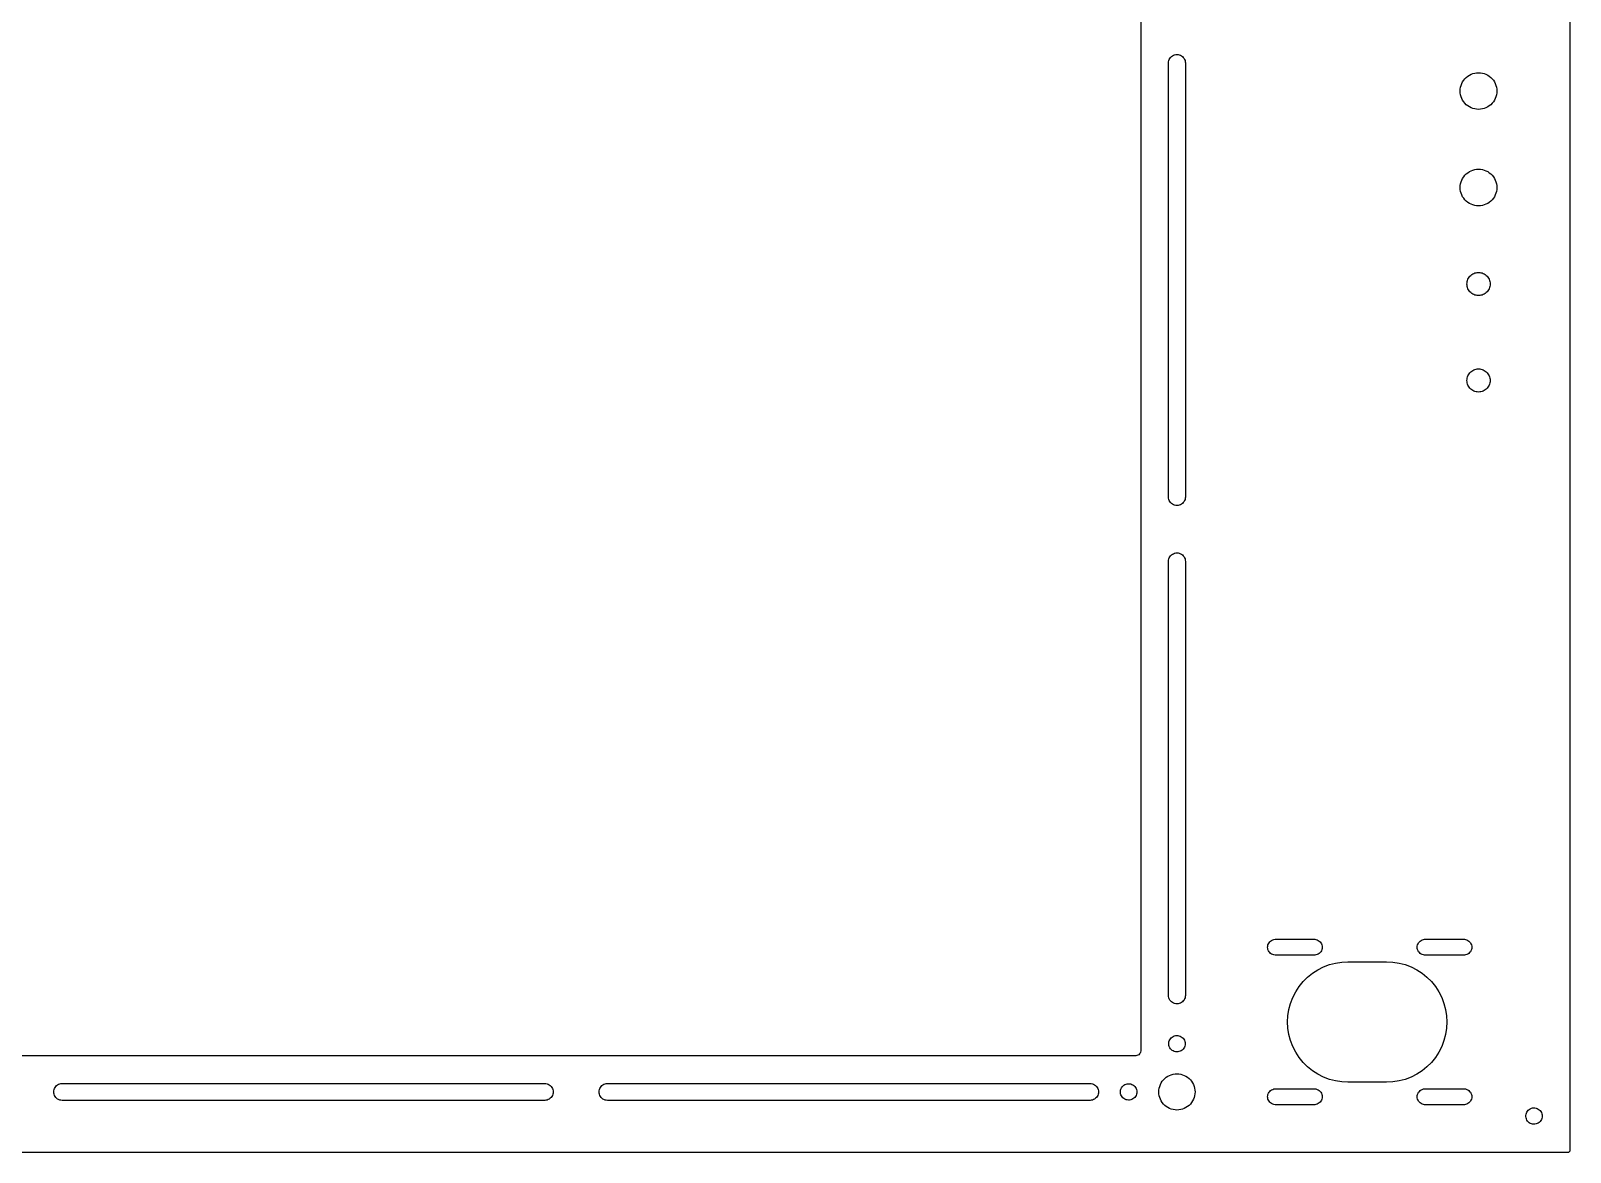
# Model space of a CAD drawing. Header units: metres. Extents: x -319 to 319, y -232 to 232.
# Drawn here: x 0 to 319, y -232.5 to 0 of the extents above; entities that cross this region are included whole.
import ezdxf

# ---------------------------------------------------------------- set-up
doc = ezdxf.new("R2010")
doc.units = ezdxf.units.M

msp = doc.modelspace()

# ---------------------------------------------------------------- linework, layer by layer
for p, q in [((319, -232), (319, 232)), ((230, 211.5), (230, -211.5)), ((235.768, -6.4176), (235.821, -6.17363)), ((235.821, -6.17363), (235.908, -5.93968)), ((235.908, -5.93968), (236.028, -5.72054)), ((236.028, -5.72054), (236.177, -5.52065)), ((236.177, -5.52065), (236.354, -5.3441)), ((236.354, -5.3441), (236.554, -5.19446)), ((236.554, -5.19446), (236.773, -5.0748)), ((236.773, -5.0748), (237.007, -4.98755)), ((237.007, -4.98755), (237.251, -4.93448)), ((237.251, -4.93448), (237.5, -4.91666)), ((237.5, -4.91666), (237.749, -4.93448)), ((237.749, -4.93448), (237.993, -4.98755)), ((237.993, -4.98755), (238.227, -5.0748)), ((238.227, -5.0748), (238.446, -5.19446)), ((238.446, -5.19446), (238.646, -5.3441)), ((238.646, -5.3441), (238.823, -5.52065)), ((238.823, -5.52065), (238.972, -5.72054)), ((238.972, -5.72054), (239.092, -5.93968)), ((239.092, -5.93968), (239.179, -6.17363)), ((239.179, -6.17363), (239.232, -6.4176)), ((235.75, -6.66666), (235.768, -6.4176)), ((235.75, -96.6667), (235.75, -6.66666)), ((239.232, -6.4176), (239.25, -6.66666)), ((239.25, -6.66666), (239.25, -96.6667)), ((297.457, -9.67604), (297.766, -9.42572)), ((297.766, -9.42572), (298.1, -9.20909)), ((298.1, -9.20909), (298.454, -9.02852)), ((298.454, -9.02852), (298.826, -8.88597)), ((298.826, -8.88597), (299.21, -8.78304)), ((299.21, -8.78304), (299.603, -8.72081)), ((299.603, -8.72081), (300, -8.7)), ((300, -8.7), (300.397, -8.72081)), ((300.397, -8.72081), (300.79, -8.78304)), ((300.79, -8.78304), (301.174, -8.88597)), ((301.174, -8.88597), (301.546, -9.02852)), ((301.546, -9.02852), (301.9, -9.20909)), ((301.9, -9.20909), (302.234, -9.42572)), ((302.234, -9.42572), (302.543, -9.67604)), ((296.2, -12.5), (296.221, -12.1028)), ((296.221, -12.8972), (296.2, -12.5)), ((296.221, -12.1028), (296.283, -11.7099)), ((296.283, -11.7099), (296.386, -11.3257)), ((296.386, -11.3257), (296.529, -10.9544)), ((296.529, -10.9544), (296.709, -10.6)), ((296.709, -10.6), (296.926, -10.2664)), ((296.926, -10.2664), (297.176, -9.95729)), ((297.176, -9.95729), (297.457, -9.67604)), ((302.543, -9.67604), (302.824, -9.95729)), ((302.824, -9.95729), (303.074, -10.2664)), ((303.074, -10.2664), (303.291, -10.6)), ((303.291, -10.6), (303.471, -10.9544)), ((303.471, -10.9544), (303.614, -11.3257)), ((303.614, -11.3257), (303.717, -11.7099)), ((303.717, -11.7099), (303.779, -12.1028)), ((303.779, -12.1028), (303.8, -12.5)), ((303.8, -12.5), (303.779, -12.8972)), ((296.283, -13.2901), (296.221, -12.8972)), ((296.386, -13.6743), (296.283, -13.2901)), ((296.529, -14.0456), (296.386, -13.6743)), ((296.709, -14.4), (296.529, -14.0456)), ((296.926, -14.7336), (296.709, -14.4)), ((297.176, -15.0427), (296.926, -14.7336)), ((297.457, -15.3239), (297.176, -15.0427)), ((297.766, -15.5743), (297.457, -15.3239)), ((298.1, -15.7909), (297.766, -15.5743)), ((298.454, -15.9715), (298.1, -15.7909)), ((301.9, -15.7909), (301.546, -15.9715)), ((302.234, -15.5743), (301.9, -15.7909)), ((302.543, -15.3239), (302.234, -15.5743)), ((302.824, -15.0427), (302.543, -15.3239)), ((303.074, -14.7336), (302.824, -15.0427)), ((303.291, -14.4), (303.074, -14.7336)), ((303.471, -14.0456), (303.291, -14.4)), ((303.614, -13.6743), (303.471, -14.0456)), ((303.717, -13.2901), (303.614, -13.6743)), ((303.779, -12.8972), (303.717, -13.2901)), ((298.826, -16.114), (298.454, -15.9715)), ((299.21, -16.2169), (298.826, -16.114)), ((299.603, -16.2792), (299.21, -16.2169)), ((300, -16.3), (299.603, -16.2792)), ((300.397, -16.2792), (300, -16.3)), ((300.79, -16.2169), (300.397, -16.2792)), ((301.174, -16.114), (300.79, -16.2169)), ((301.546, -15.9715), (301.174, -16.114)), ((299.603, -28.7208), (300, -28.7)), ((300, -28.7), (300.397, -28.7208)), ((296.221, -32.1028), (296.283, -31.7099)), ((296.283, -31.7099), (296.386, -31.3257)), ((296.386, -31.3257), (296.529, -30.9544)), ((296.529, -30.9544), (296.709, -30.6)), ((296.709, -30.6), (296.926, -30.2664)), ((296.926, -30.2664), (297.176, -29.9573)), ((297.176, -29.9573), (297.457, -29.676)), ((297.457, -29.676), (297.766, -29.4257)), ((297.766, -29.4257), (298.1, -29.2091)), ((298.1, -29.2091), (298.454, -29.0285)), ((298.454, -29.0285), (298.826, -28.886)), ((298.826, -28.886), (299.21, -28.783)), ((299.21, -28.783), (299.603, -28.7208)), ((300.397, -28.7208), (300.79, -28.783)), ((300.79, -28.783), (301.174, -28.886)), ((301.174, -28.886), (301.546, -29.0285)), ((301.546, -29.0285), (301.9, -29.2091)), ((301.9, -29.2091), (302.234, -29.4257)), ((302.234, -29.4257), (302.543, -29.676)), ((302.543, -29.676), (302.824, -29.9573)), ((302.824, -29.9573), (303.074, -30.2664)), ((303.074, -30.2664), (303.291, -30.6)), ((303.291, -30.6), (303.471, -30.9544)), ((303.471, -30.9544), (303.614, -31.3257)), ((303.614, -31.3257), (303.717, -31.7099)), ((303.717, -31.7099), (303.779, -32.1028)), ((296.2, -32.5), (296.221, -32.1028)), ((296.221, -32.8972), (296.2, -32.5)), ((296.283, -33.2901), (296.221, -32.8972)), ((296.386, -33.6743), (296.283, -33.2901)), ((296.529, -34.0456), (296.386, -33.6743)), ((296.709, -34.4), (296.529, -34.0456)), ((296.926, -34.7336), (296.709, -34.4)), ((297.176, -35.0427), (296.926, -34.7336)), ((297.457, -35.3239), (297.176, -35.0427)), ((302.824, -35.0427), (302.543, -35.3239)), ((303.074, -34.7336), (302.824, -35.0427)), ((303.291, -34.4), (303.074, -34.7336)), ((303.471, -34.0456), (303.291, -34.4)), ((303.614, -33.6743), (303.471, -34.0456)), ((303.717, -33.2901), (303.614, -33.6743)), ((303.779, -32.8972), (303.717, -33.2901)), ((303.779, -32.1028), (303.8, -32.5)), ((303.8, -32.5), (303.779, -32.8972)), ((297.766, -35.5743), (297.457, -35.3239)), ((298.1, -35.7909), (297.766, -35.5743)), ((298.454, -35.9715), (298.1, -35.7909)), ((298.826, -36.114), (298.454, -35.9715)), ((299.21, -36.2169), (298.826, -36.114)), ((299.603, -36.2792), (299.21, -36.2169)), ((300, -36.3), (299.603, -36.2792)), ((300.397, -36.2792), (300, -36.3)), ((300.79, -36.2169), (300.397, -36.2792)), ((301.174, -36.114), (300.79, -36.2169)), ((301.546, -35.9715), (301.174, -36.114)), ((301.9, -35.7909), (301.546, -35.9715)), ((302.234, -35.5743), (301.9, -35.7909)), ((302.543, -35.3239), (302.234, -35.5743)), ((298.058, -51.0893), (298.216, -50.8941)), ((298.216, -50.8941), (298.394, -50.7164)), ((298.394, -50.7164), (298.589, -50.5583)), ((298.589, -50.5583), (298.8, -50.4215)), ((298.8, -50.4215), (299.024, -50.3075)), ((299.024, -50.3075), (299.258, -50.2175)), ((299.258, -50.2175), (299.501, -50.1524)), ((299.501, -50.1524), (299.749, -50.1131)), ((299.749, -50.1131), (300, -50.1)), ((300, -50.1), (300.251, -50.1131)), ((300.251, -50.1131), (300.499, -50.1524)), ((300.499, -50.1524), (300.742, -50.2175)), ((300.742, -50.2175), (300.976, -50.3075)), ((300.976, -50.3075), (301.2, -50.4215)), ((301.2, -50.4215), (301.411, -50.5583)), ((301.411, -50.5583), (301.606, -50.7164)), ((301.606, -50.7164), (301.784, -50.8941)), ((301.784, -50.8941), (301.942, -51.0893)), ((297.6, -52.5), (297.613, -52.2491)), ((297.613, -52.7509), (297.6, -52.5)), ((297.613, -52.2491), (297.652, -52.001)), ((297.652, -52.999), (297.613, -52.7509)), ((297.652, -52.001), (297.717, -51.7583)), ((297.717, -53.2416), (297.652, -52.999)), ((297.717, -51.7583), (297.807, -51.5238)), ((297.807, -53.4762), (297.717, -53.2416)), ((297.807, -51.5238), (297.922, -51.3)), ((297.922, -53.7), (297.807, -53.4762)), ((297.922, -51.3), (298.058, -51.0893)), ((298.058, -53.9107), (297.922, -53.7)), ((298.216, -54.1059), (298.058, -53.9107)), ((298.394, -54.2835), (298.216, -54.1059)), ((301.784, -54.1059), (301.606, -54.2835)), ((301.942, -53.9107), (301.784, -54.1059)), ((301.942, -51.0893), (302.078, -51.3)), ((302.078, -53.7), (301.942, -53.9107)), ((302.078, -51.3), (302.193, -51.5238)), ((302.193, -53.4762), (302.078, -53.7)), ((302.193, -51.5238), (302.283, -51.7583)), ((302.283, -53.2416), (302.193, -53.4762)), ((302.283, -51.7583), (302.348, -52.001)), ((302.348, -52.999), (302.283, -53.2416)), ((302.348, -52.001), (302.387, -52.2491)), ((302.387, -52.7509), (302.348, -52.999)), ((302.387, -52.2491), (302.4, -52.5)), ((302.4, -52.5), (302.387, -52.7509)), ((298.589, -54.4416), (298.394, -54.2835)), ((298.8, -54.5785), (298.589, -54.4416)), ((299.024, -54.6925), (298.8, -54.5785)), ((299.258, -54.7825), (299.024, -54.6925)), ((299.501, -54.8475), (299.258, -54.7825)), ((299.749, -54.8868), (299.501, -54.8475)), ((300, -54.9), (299.749, -54.8868)), ((300.251, -54.8868), (300, -54.9)), ((300.499, -54.8475), (300.251, -54.8868)), ((300.742, -54.7825), (300.499, -54.8475)), ((300.976, -54.6925), (300.742, -54.7825)), ((301.2, -54.5785), (300.976, -54.6925)), ((301.411, -54.4416), (301.2, -54.5785)), ((301.606, -54.2835), (301.411, -54.4416)), ((299.258, -70.2175), (299.501, -70.1524)), ((299.501, -70.1524), (299.749, -70.1131)), ((299.749, -70.1131), (300, -70.1)), ((300, -70.1), (300.251, -70.1131)), ((300.251, -70.1131), (300.499, -70.1524)), ((300.499, -70.1524), (300.742, -70.2175)), ((297.6, -72.5), (297.613, -72.2491)), ((297.613, -72.7509), (297.6, -72.5)), ((297.613, -72.2491), (297.652, -72.001)), ((297.652, -72.999), (297.613, -72.7509)), ((297.652, -72.001), (297.717, -71.7584)), ((297.717, -73.2416), (297.652, -72.999)), ((297.717, -71.7584), (297.807, -71.5238)), ((297.807, -73.4762), (297.717, -73.2416)), ((297.807, -71.5238), (297.922, -71.3)), ((297.922, -71.3), (298.058, -71.0893)), ((298.058, -71.0893), (298.216, -70.8941)), ((298.216, -70.8941), (298.394, -70.7164)), ((298.394, -70.7164), (298.589, -70.5583)), ((298.589, -70.5583), (298.8, -70.4215)), ((298.8, -70.4215), (299.024, -70.3075)), ((299.024, -70.3075), (299.258, -70.2175)), ((300.742, -70.2175), (300.976, -70.3075)), ((300.976, -70.3075), (301.2, -70.4215)), ((301.2, -70.4215), (301.411, -70.5583)), ((301.411, -70.5583), (301.606, -70.7164)), ((301.606, -70.7164), (301.784, -70.8941)), ((301.784, -70.8941), (301.942, -71.0893)), ((301.942, -71.0893), (302.078, -71.3)), ((302.078, -71.3), (302.193, -71.5238)), ((302.193, -71.5238), (302.283, -71.7584)), ((302.283, -73.2416), (302.193, -73.4762)), ((302.283, -71.7584), (302.348, -72.001)), ((302.348, -72.999), (302.283, -73.2416)), ((302.348, -72.001), (302.387, -72.2491)), ((302.387, -72.7509), (302.348, -72.999)), ((302.387, -72.2491), (302.4, -72.5)), ((302.4, -72.5), (302.387, -72.7509)), ((297.922, -73.7), (297.807, -73.4762)), ((298.058, -73.9107), (297.922, -73.7)), ((298.216, -74.1059), (298.058, -73.9107)), ((298.394, -74.2835), (298.216, -74.1059)), ((298.589, -74.4416), (298.394, -74.2835)), ((298.8, -74.5785), (298.589, -74.4416)), ((299.024, -74.6925), (298.8, -74.5785)), ((299.258, -74.7825), (299.024, -74.6925)), ((299.501, -74.8475), (299.258, -74.7825)), ((299.749, -74.8869), (299.501, -74.8475)), ((300, -74.9), (299.749, -74.8869)), ((300.251, -74.8869), (300, -74.9)), ((300.499, -74.8475), (300.251, -74.8869)), ((300.742, -74.7825), (300.499, -74.8475)), ((300.976, -74.6925), (300.742, -74.7825)), ((301.2, -74.5785), (300.976, -74.6925)), ((301.411, -74.4416), (301.2, -74.5785)), ((301.606, -74.2835), (301.411, -74.4416)), ((301.784, -74.1059), (301.606, -74.2835)), ((301.942, -73.9107), (301.784, -74.1059)), ((302.078, -73.7), (301.942, -73.9107)), ((302.193, -73.4762), (302.078, -73.7)), ((235.768, -96.9157), (235.75, -96.6667)), ((235.821, -97.1597), (235.768, -96.9157)), ((235.908, -97.3936), (235.821, -97.1597)), ((236.028, -97.6128), (235.908, -97.3936)), ((236.177, -97.8127), (236.028, -97.6128)), ((236.354, -97.9892), (236.177, -97.8127)), ((236.554, -98.1389), (236.354, -97.9892)), ((236.773, -98.2585), (236.554, -98.1389)), ((237.007, -98.3458), (236.773, -98.2585)), ((237.251, -98.3988), (237.007, -98.3458)), ((237.5, -98.4167), (237.251, -98.3988)), ((237.749, -98.3988), (237.5, -98.4167)), ((237.993, -98.3458), (237.749, -98.3988)), ((238.227, -98.2585), (237.993, -98.3458)), ((238.446, -98.1389), (238.227, -98.2585)), ((238.646, -97.9892), (238.446, -98.1389)), ((238.823, -97.8127), (238.646, -97.9892)), ((238.972, -97.6128), (238.823, -97.8127)), ((239.092, -97.3936), (238.972, -97.6128)), ((239.179, -97.1597), (239.092, -97.3936)), ((239.232, -96.9157), (239.179, -97.1597)), ((239.25, -96.6667), (239.232, -96.9157)), ((236.554, -108.528), (236.773, -108.408)), ((236.773, -108.408), (237.007, -108.321)), ((237.007, -108.321), (237.251, -108.268)), ((237.251, -108.268), (237.5, -108.25)), ((237.5, -108.25), (237.749, -108.268)), ((237.749, -108.268), (237.993, -108.321)), ((237.993, -108.321), (238.227, -108.408)), ((238.227, -108.408), (238.446, -108.528)), ((235.75, -110), (235.768, -109.751)), ((235.75, -200), (235.75, -110)), ((235.768, -109.751), (235.821, -109.507)), ((235.821, -109.507), (235.908, -109.273)), ((235.908, -109.273), (236.028, -109.054)), ((236.028, -109.054), (236.177, -108.854)), ((236.177, -108.854), (236.354, -108.677)), ((236.354, -108.677), (236.554, -108.528)), ((238.446, -108.528), (238.646, -108.677)), ((238.646, -108.677), (238.823, -108.854)), ((238.823, -108.854), (238.972, -109.054)), ((238.972, -109.054), (239.092, -109.273)), ((239.092, -109.273), (239.179, -109.507)), ((239.179, -109.507), (239.232, -109.751)), ((239.232, -109.751), (239.25, -110)), ((239.25, -110), (239.25, -200)), ((256.3, -190), (256.318, -189.754)), ((256.318, -190.246), (256.3, -190)), ((256.318, -189.754), (256.373, -189.514)), ((256.373, -190.486), (256.318, -190.246)), ((256.373, -189.514), (256.463, -189.284)), ((256.463, -190.716), (256.373, -190.486)), ((256.463, -189.284), (256.587, -189.071)), ((256.587, -190.929), (256.463, -190.716)), ((256.587, -189.071), (256.74, -188.878)), ((256.74, -191.122), (256.587, -190.929)), ((256.74, -188.878), (256.921, -188.71)), ((256.921, -191.29), (256.74, -191.122)), ((256.921, -188.71), (257.125, -188.571)), ((257.125, -191.429), (256.921, -191.29)), ((257.125, -188.571), (257.347, -188.464)), ((257.347, -188.464), (257.583, -188.391)), ((257.583, -188.391), (257.827, -188.355)), ((257.827, -188.355), (266.073, -188.355)), ((266.073, -188.355), (266.317, -188.391)), ((266.317, -188.391), (266.553, -188.464)), ((266.553, -188.464), (266.775, -188.571)), ((266.775, -188.571), (266.979, -188.71)), ((266.979, -191.29), (266.775, -191.429)), ((266.979, -188.71), (267.16, -188.878)), ((267.16, -191.122), (266.979, -191.29)), ((267.16, -188.878), (267.313, -189.071)), ((267.313, -190.929), (267.16, -191.122)), ((267.313, -189.071), (267.437, -189.284)), ((267.437, -190.716), (267.313, -190.929)), ((267.437, -189.284), (267.527, -189.514)), ((267.527, -190.486), (267.437, -190.716)), ((267.527, -189.514), (267.582, -189.754)), ((267.582, -190.246), (267.527, -190.486)), ((267.582, -189.754), (267.6, -190)), ((267.6, -190), (267.582, -190.246)), ((287.3, -190), (287.318, -189.754)), ((287.318, -190.246), (287.3, -190)), ((287.318, -189.754), (287.373, -189.514)), ((287.373, -190.486), (287.318, -190.246)), ((287.373, -189.514), (287.463, -189.284)), ((287.463, -190.716), (287.373, -190.486)), ((287.463, -189.284), (287.587, -189.071)), ((287.587, -190.929), (287.463, -190.716)), ((287.587, -189.071), (287.74, -188.878)), ((287.74, -191.122), (287.587, -190.929)), ((287.74, -188.878), (287.921, -188.71)), ((287.921, -191.29), (287.74, -191.122)), ((287.921, -188.71), (288.125, -188.571)), ((288.125, -191.429), (287.921, -191.29)), ((288.125, -188.571), (288.347, -188.464)), ((288.347, -188.464), (288.583, -188.391)), ((288.583, -188.391), (288.827, -188.355)), ((288.827, -188.355), (297.073, -188.355)), ((297.073, -188.355), (297.317, -188.391)), ((297.317, -188.391), (297.553, -188.464)), ((297.553, -188.464), (297.775, -188.571)), ((297.775, -188.571), (297.979, -188.71)), ((297.979, -191.29), (297.775, -191.429)), ((297.979, -188.71), (298.16, -188.878)), ((298.16, -191.122), (297.979, -191.29)), ((298.16, -188.878), (298.313, -189.071)), ((298.313, -190.929), (298.16, -191.122)), ((298.313, -189.071), (298.437, -189.284)), ((298.437, -190.716), (298.313, -190.929)), ((298.437, -189.284), (298.527, -189.514)), ((298.527, -190.486), (298.437, -190.716)), ((298.527, -189.514), (298.582, -189.754)), ((298.582, -190.246), (298.527, -190.486)), ((298.582, -189.754), (298.6, -190)), ((298.6, -190), (298.582, -190.246)), ((257.347, -191.536), (257.125, -191.429)), ((257.583, -191.609), (257.347, -191.536)), ((257.827, -191.645), (257.583, -191.609)), ((266.073, -191.645), (257.827, -191.645)), ((266.317, -191.609), (266.073, -191.645)), ((266.553, -191.536), (266.317, -191.609)), ((266.775, -191.429), (266.553, -191.536)), ((266.7, -194.675), (267.866, -194.081)), ((267.866, -194.081), (269.087, -193.612)), ((269.087, -193.612), (270.351, -193.273)), ((270.351, -193.273), (271.643, -193.068)), ((271.643, -193.068), (272.95, -193)), ((272.95, -193), (280.95, -193)), ((280.95, -193), (282.257, -193.068)), ((282.257, -193.068), (283.549, -193.273)), ((283.549, -193.273), (284.813, -193.612)), ((284.813, -193.612), (286.034, -194.081)), ((286.034, -194.081), (287.2, -194.675)), ((288.347, -191.536), (288.125, -191.429)), ((288.583, -191.609), (288.347, -191.536)), ((288.827, -191.645), (288.583, -191.609)), ((297.073, -191.645), (288.827, -191.645)), ((297.317, -191.609), (297.073, -191.645)), ((297.553, -191.536), (297.317, -191.609)), ((297.775, -191.429), (297.553, -191.536)), ((262.837, -198.153), (263.661, -197.136)), ((263.661, -197.136), (264.586, -196.211)), ((264.586, -196.211), (265.603, -195.387)), ((265.603, -195.387), (266.7, -194.675)), ((287.2, -194.675), (288.297, -195.387)), ((288.297, -195.387), (289.314, -196.211)), ((289.314, -196.211), (290.239, -197.136)), ((290.239, -197.136), (291.063, -198.153)), ((235.768, -200.249), (235.75, -200)), ((235.821, -200.493), (235.768, -200.249)), ((235.908, -200.727), (235.821, -200.493)), ((236.028, -200.946), (235.908, -200.727)), ((236.177, -201.146), (236.028, -200.946)), ((238.972, -200.946), (238.823, -201.146)), ((239.092, -200.727), (238.972, -200.946)), ((239.179, -200.493), (239.092, -200.727)), ((239.232, -200.249), (239.179, -200.493)), ((239.25, -200), (239.232, -200.249)), ((261.062, -201.637), (261.531, -200.416)), ((261.531, -200.416), (262.125, -199.25)), ((262.125, -199.25), (262.837, -198.153)), ((291.063, -198.153), (291.775, -199.25)), ((291.775, -199.25), (292.369, -200.416)), ((292.369, -200.416), (292.838, -201.637)), ((236.354, -201.323), (236.177, -201.146)), ((236.554, -201.472), (236.354, -201.323)), ((236.773, -201.592), (236.554, -201.472)), ((237.007, -201.679), (236.773, -201.592)), ((237.251, -201.732), (237.007, -201.679)), ((237.5, -201.75), (237.251, -201.732)), ((237.749, -201.732), (237.5, -201.75)), ((237.993, -201.679), (237.749, -201.732)), ((238.227, -201.592), (237.993, -201.679)), ((238.446, -201.472), (238.227, -201.592)), ((238.646, -201.323), (238.446, -201.472)), ((238.823, -201.146), (238.646, -201.323)), ((260.518, -204.193), (260.723, -202.901)), ((260.723, -202.901), (261.062, -201.637)), ((292.838, -201.637), (293.177, -202.901)), ((293.177, -202.901), (293.382, -204.193)), ((260.45, -205.5), (260.518, -204.193)), ((260.518, -206.807), (260.45, -205.5)), ((260.723, -208.099), (260.518, -206.807)), ((293.382, -206.807), (293.177, -208.099)), ((293.382, -204.193), (293.45, -205.5)), ((293.45, -205.5), (293.382, -206.807)), ((235.805, -209.876), (235.841, -209.63)), ((235.805, -210.124), (235.805, -209.876)), ((235.841, -210.37), (235.805, -210.124)), ((235.841, -209.63), (235.912, -209.393)), ((235.912, -210.607), (235.841, -210.37)), ((235.912, -209.393), (236.018, -209.168)), ((236.018, -209.168), (236.154, -208.961)), ((236.154, -208.961), (236.32, -208.776)), ((236.32, -208.776), (236.511, -208.617)), ((236.511, -208.617), (236.723, -208.488)), ((236.723, -208.488), (236.951, -208.391)), ((236.951, -208.391), (237.191, -208.328)), ((237.191, -208.328), (237.438, -208.301)), ((237.438, -208.301), (237.686, -208.31)), ((237.686, -208.31), (237.93, -208.355)), ((237.93, -208.355), (238.165, -208.435)), ((238.165, -208.435), (238.386, -208.549)), ((238.386, -208.549), (238.587, -208.693)), ((238.587, -208.693), (238.766, -208.866)), ((238.766, -208.866), (238.918, -209.062)), ((238.918, -209.062), (239.039, -209.278)), ((239.039, -209.278), (239.128, -209.51)), ((239.128, -210.49), (239.039, -210.722)), ((239.128, -209.51), (239.182, -209.752)), ((239.182, -210.248), (239.128, -210.49)), ((239.182, -209.752), (239.2, -210)), ((239.2, -210), (239.182, -210.248)), ((261.062, -209.363), (260.723, -208.099)), ((261.531, -210.584), (261.062, -209.363)), ((292.838, -209.363), (292.369, -210.584)), ((293.177, -208.099), (292.838, -209.363)), ((229, -212.5), (-229, -212.5)), ((229.223, -212.475), (229, -212.5)), ((229.434, -212.401), (229.223, -212.475)), ((229.623, -212.282), (229.434, -212.401)), ((229.782, -212.123), (229.623, -212.282)), ((229.901, -211.934), (229.782, -212.123)), ((229.975, -211.723), (229.901, -211.934)), ((230, -211.5), (229.975, -211.723)), ((236.018, -210.832), (235.912, -210.607)), ((236.154, -211.039), (236.018, -210.832)), ((236.32, -211.224), (236.154, -211.039)), ((236.511, -211.383), (236.32, -211.224)), ((236.723, -211.512), (236.511, -211.383)), ((236.951, -211.609), (236.723, -211.512)), ((237.191, -211.672), (236.951, -211.609)), ((237.438, -211.699), (237.191, -211.672)), ((237.686, -211.69), (237.438, -211.699)), ((237.93, -211.645), (237.686, -211.69)), ((238.165, -211.565), (237.93, -211.645)), ((238.386, -211.451), (238.165, -211.565)), ((238.587, -211.307), (238.386, -211.451)), ((238.766, -211.134), (238.587, -211.307)), ((238.918, -210.938), (238.766, -211.134)), ((239.039, -210.722), (238.918, -210.938)), ((262.125, -211.75), (261.531, -210.584)), ((262.837, -212.847), (262.125, -211.75)), ((263.661, -213.864), (262.837, -212.847)), ((291.063, -212.847), (290.239, -213.864)), ((291.775, -211.75), (291.063, -212.847)), ((292.369, -210.584), (291.775, -211.75)), ((235.296, -216.966), (235.625, -216.752)), ((235.625, -216.752), (235.975, -216.574)), ((235.975, -216.574), (236.341, -216.434)), ((236.341, -216.434), (236.72, -216.332)), ((236.72, -216.332), (237.108, -216.271)), ((237.108, -216.271), (237.5, -216.25)), ((237.5, -216.25), (237.892, -216.271)), ((237.892, -216.271), (238.28, -216.332)), ((238.28, -216.332), (238.659, -216.434)), ((238.659, -216.434), (239.025, -216.574)), ((239.025, -216.574), (239.375, -216.752)), ((239.375, -216.752), (239.704, -216.966)), ((264.586, -214.789), (263.661, -213.864)), ((265.603, -215.613), (264.586, -214.789)), ((266.7, -216.325), (265.603, -215.613)), ((267.866, -216.919), (266.7, -216.325)), ((269.087, -217.388), (267.866, -216.919)), ((286.034, -216.919), (284.813, -217.388)), ((287.2, -216.325), (286.034, -216.919)), ((288.297, -215.613), (287.2, -216.325)), ((289.314, -214.789), (288.297, -215.613)), ((290.239, -213.864), (289.314, -214.789)), ((4.75, -220), (4.76781, -219.751)), ((4.76781, -220.249), (4.75, -220)), ((4.76781, -219.751), (4.82088, -219.507)), ((4.82088, -219.507), (4.90814, -219.273)), ((4.90814, -219.273), (5.0278, -219.054)), ((5.0278, -219.054), (5.17743, -218.854)), ((5.17743, -218.854), (5.35399, -218.677)), ((5.35399, -218.677), (5.55386, -218.528)), ((5.55386, -218.528), (5.77301, -218.408)), ((5.77301, -218.408), (6.00696, -218.321)), ((6.00696, -218.321), (6.25095, -218.268)), ((6.25095, -218.268), (6.5, -218.25)), ((6.5, -218.25), (106.5, -218.25)), ((106.5, -218.25), (106.749, -218.268)), ((106.749, -218.268), (106.993, -218.321)), ((106.993, -218.321), (107.227, -218.408)), ((107.227, -218.408), (107.446, -218.528)), ((107.446, -218.528), (107.646, -218.677)), ((107.646, -218.677), (107.823, -218.854)), ((107.823, -218.854), (107.972, -219.054)), ((107.972, -219.054), (108.092, -219.273)), ((108.092, -219.273), (108.179, -219.507)), ((108.179, -219.507), (108.232, -219.751)), ((108.232, -219.751), (108.25, -220)), ((108.25, -220), (108.232, -220.249)), ((117.75, -220), (117.768, -219.751)), ((117.768, -220.249), (117.75, -220)), ((117.768, -219.751), (117.821, -219.507)), ((117.821, -219.507), (117.908, -219.273)), ((117.908, -219.273), (118.028, -219.054)), ((118.028, -219.054), (118.177, -218.854)), ((118.177, -218.854), (118.354, -218.677)), ((118.354, -218.677), (118.554, -218.528)), ((118.554, -218.528), (118.773, -218.408)), ((118.773, -218.408), (119.007, -218.321)), ((119.007, -218.321), (119.251, -218.268)), ((119.251, -218.268), (119.5, -218.25)), ((119.5, -218.25), (219.5, -218.25)), ((219.5, -218.25), (219.749, -218.268)), ((219.749, -218.268), (219.993, -218.321)), ((219.993, -218.321), (220.227, -218.408)), ((220.227, -218.408), (220.446, -218.528)), ((220.446, -218.528), (220.646, -218.677)), ((220.646, -218.677), (220.823, -218.854)), ((220.823, -218.854), (220.972, -219.054)), ((220.972, -219.054), (221.092, -219.273)), ((221.092, -219.273), (221.179, -219.507)), ((221.179, -219.507), (221.232, -219.751)), ((221.232, -219.751), (221.25, -220)), ((221.25, -220), (221.232, -220.249)), ((225.805, -219.876), (225.841, -219.63)), ((225.805, -220.124), (225.805, -219.876)), ((225.841, -219.63), (225.912, -219.393)), ((225.912, -219.393), (226.018, -219.168)), ((226.018, -219.168), (226.154, -218.961)), ((226.154, -218.961), (226.32, -218.776)), ((226.32, -218.776), (226.511, -218.617)), ((226.511, -218.617), (226.723, -218.488)), ((226.723, -218.488), (226.951, -218.391)), ((226.951, -218.391), (227.191, -218.328)), ((227.191, -218.328), (227.438, -218.301)), ((227.438, -218.301), (227.686, -218.31)), ((227.686, -218.31), (227.93, -218.355)), ((227.93, -218.355), (228.165, -218.435)), ((228.165, -218.435), (228.386, -218.549)), ((228.386, -218.549), (228.587, -218.693)), ((228.587, -218.693), (228.766, -218.866)), ((228.766, -218.866), (228.918, -219.062)), ((228.918, -219.062), (229.039, -219.278)), ((229.039, -219.278), (229.128, -219.51)), ((229.128, -219.51), (229.182, -219.752)), ((229.182, -219.752), (229.2, -220)), ((229.2, -220), (229.182, -220.248)), ((233.75, -220), (233.771, -219.608)), ((233.771, -220.392), (233.75, -220)), ((233.771, -219.608), (233.832, -219.22)), ((233.832, -219.22), (233.934, -218.841)), ((233.934, -218.841), (234.074, -218.475)), ((234.074, -218.475), (234.252, -218.125)), ((234.252, -218.125), (234.466, -217.796)), ((234.466, -217.796), (234.713, -217.491)), ((234.713, -217.491), (234.991, -217.213)), ((234.991, -217.213), (235.296, -216.966)), ((239.704, -216.966), (240.009, -217.213)), ((240.009, -217.213), (240.287, -217.491)), ((240.287, -217.491), (240.534, -217.796)), ((240.534, -217.796), (240.748, -218.125)), ((240.748, -218.125), (240.926, -218.475)), ((240.926, -218.475), (241.066, -218.841)), ((241.066, -218.841), (241.168, -219.22)), ((241.168, -219.22), (241.229, -219.608)), ((241.229, -219.608), (241.25, -220)), ((241.25, -220), (241.229, -220.392)), ((256.463, -220.284), (256.587, -220.071)), ((256.587, -220.071), (256.74, -219.878)), ((256.74, -219.878), (256.921, -219.71)), ((256.921, -219.71), (257.125, -219.571)), ((257.125, -219.571), (257.347, -219.464)), ((257.347, -219.464), (257.583, -219.391)), ((257.583, -219.391), (257.827, -219.355)), ((257.827, -219.355), (266.073, -219.355)), ((266.073, -219.355), (266.317, -219.391)), ((266.317, -219.391), (266.553, -219.464)), ((266.553, -219.464), (266.775, -219.571)), ((266.775, -219.571), (266.979, -219.71)), ((266.979, -219.71), (267.16, -219.878)), ((267.16, -219.878), (267.313, -220.071)), ((267.313, -220.071), (267.437, -220.284)), ((270.351, -217.727), (269.087, -217.388)), ((271.643, -217.932), (270.351, -217.727)), ((272.95, -218), (271.643, -217.932)), ((280.95, -218), (272.95, -218)), ((282.257, -217.932), (280.95, -218)), ((283.549, -217.727), (282.257, -217.932)), ((284.813, -217.388), (283.549, -217.727)), ((287.463, -220.284), (287.587, -220.071)), ((287.587, -220.071), (287.74, -219.878)), ((287.74, -219.878), (287.921, -219.71)), ((287.921, -219.71), (288.125, -219.571)), ((288.125, -219.571), (288.347, -219.464)), ((288.347, -219.464), (288.583, -219.391)), ((288.583, -219.391), (288.827, -219.355)), ((288.827, -219.355), (297.073, -219.355)), ((297.073, -219.355), (297.317, -219.391)), ((297.317, -219.391), (297.553, -219.464)), ((297.553, -219.464), (297.775, -219.571)), ((297.775, -219.571), (297.979, -219.71)), ((297.979, -219.71), (298.16, -219.878)), ((298.16, -219.878), (298.313, -220.071)), ((298.313, -220.071), (298.437, -220.284)), ((4.82088, -220.493), (4.76781, -220.249)), ((4.90814, -220.727), (4.82088, -220.493)), ((5.0278, -220.946), (4.90814, -220.727)), ((5.17743, -221.146), (5.0278, -220.946)), ((5.35399, -221.323), (5.17743, -221.146)), ((5.55386, -221.472), (5.35399, -221.323)), ((5.77301, -221.592), (5.55386, -221.472)), ((6.00696, -221.679), (5.77301, -221.592)), ((6.25095, -221.732), (6.00696, -221.679)), ((6.5, -221.75), (6.25095, -221.732)), ((106.5, -221.75), (6.5, -221.75)), ((106.749, -221.732), (106.5, -221.75)), ((106.993, -221.679), (106.749, -221.732)), ((107.227, -221.592), (106.993, -221.679)), ((107.446, -221.472), (107.227, -221.592)), ((107.646, -221.323), (107.446, -221.472)), ((107.823, -221.146), (107.646, -221.323)), ((107.972, -220.946), (107.823, -221.146)), ((108.092, -220.727), (107.972, -220.946)), ((108.179, -220.493), (108.092, -220.727)), ((108.232, -220.249), (108.179, -220.493)), ((117.821, -220.493), (117.768, -220.249)), ((117.908, -220.727), (117.821, -220.493)), ((118.028, -220.946), (117.908, -220.727)), ((118.177, -221.146), (118.028, -220.946)), ((118.354, -221.323), (118.177, -221.146)), ((118.554, -221.472), (118.354, -221.323)), ((118.773, -221.592), (118.554, -221.472)), ((119.007, -221.679), (118.773, -221.592)), ((119.251, -221.732), (119.007, -221.679)), ((119.5, -221.75), (119.251, -221.732)), ((219.5, -221.75), (119.5, -221.75)), ((219.749, -221.732), (219.5, -221.75)), ((219.993, -221.679), (219.749, -221.732)), ((220.227, -221.592), (219.993, -221.679)), ((220.446, -221.472), (220.227, -221.592)), ((220.646, -221.323), (220.446, -221.472)), ((220.823, -221.146), (220.646, -221.323)), ((220.972, -220.946), (220.823, -221.146)), ((221.092, -220.727), (220.972, -220.946)), ((221.179, -220.493), (221.092, -220.727)), ((221.232, -220.249), (221.179, -220.493)), ((225.841, -220.37), (225.805, -220.124)), ((225.912, -220.607), (225.841, -220.37)), ((226.018, -220.832), (225.912, -220.607)), ((226.154, -221.039), (226.018, -220.832)), ((226.32, -221.224), (226.154, -221.039)), ((226.511, -221.383), (226.32, -221.224)), ((226.723, -221.512), (226.511, -221.383)), ((226.951, -221.609), (226.723, -221.512)), ((227.191, -221.672), (226.951, -221.609)), ((227.438, -221.699), (227.191, -221.672)), ((227.686, -221.69), (227.438, -221.699)), ((227.93, -221.645), (227.686, -221.69)), ((228.165, -221.565), (227.93, -221.645)), ((228.386, -221.451), (228.165, -221.565)), ((228.587, -221.307), (228.386, -221.451)), ((228.766, -221.134), (228.587, -221.307)), ((228.918, -220.938), (228.766, -221.134)), ((229.039, -220.722), (228.918, -220.938)), ((229.128, -220.49), (229.039, -220.722)), ((229.182, -220.248), (229.128, -220.49)), ((233.832, -220.78), (233.771, -220.392)), ((233.934, -221.159), (233.832, -220.78)), ((234.074, -221.525), (233.934, -221.159)), ((234.252, -221.875), (234.074, -221.525)), ((234.466, -222.204), (234.252, -221.875)), ((234.713, -222.509), (234.466, -222.204)), ((234.991, -222.787), (234.713, -222.509)), ((235.296, -223.034), (234.991, -222.787)), ((235.625, -223.248), (235.296, -223.034)), ((235.975, -223.426), (235.625, -223.248)), ((239.375, -223.248), (239.025, -223.426)), ((239.704, -223.034), (239.375, -223.248)), ((240.009, -222.787), (239.704, -223.034)), ((240.287, -222.509), (240.009, -222.787)), ((240.534, -222.204), (240.287, -222.509)), ((240.748, -221.875), (240.534, -222.204)), ((240.926, -221.525), (240.748, -221.875)), ((241.066, -221.159), (240.926, -221.525)), ((241.168, -220.78), (241.066, -221.159)), ((241.229, -220.392), (241.168, -220.78)), ((256.3, -221), (256.318, -220.754)), ((256.318, -221.246), (256.3, -221)), ((256.318, -220.754), (256.373, -220.514)), ((256.373, -221.486), (256.318, -221.246)), ((256.373, -220.514), (256.463, -220.284)), ((256.463, -221.716), (256.373, -221.486)), ((256.587, -221.929), (256.463, -221.716)), ((256.74, -222.122), (256.587, -221.929)), ((256.921, -222.29), (256.74, -222.122)), ((257.125, -222.429), (256.921, -222.29)), ((257.347, -222.536), (257.125, -222.429)), ((257.583, -222.609), (257.347, -222.536)), ((257.827, -222.645), (257.583, -222.609)), ((266.073, -222.645), (257.827, -222.645)), ((266.317, -222.609), (266.073, -222.645)), ((266.553, -222.536), (266.317, -222.609)), ((266.775, -222.429), (266.553, -222.536)), ((266.979, -222.29), (266.775, -222.429)), ((267.16, -222.122), (266.979, -222.29)), ((267.313, -221.929), (267.16, -222.122)), ((267.437, -221.716), (267.313, -221.929)), ((267.437, -220.284), (267.527, -220.514)), ((267.527, -221.486), (267.437, -221.716)), ((267.527, -220.514), (267.582, -220.754)), ((267.582, -221.246), (267.527, -221.486)), ((267.582, -220.754), (267.6, -221)), ((267.6, -221), (267.582, -221.246)), ((287.3, -221), (287.318, -220.754)), ((287.318, -221.246), (287.3, -221)), ((287.318, -220.754), (287.373, -220.514)), ((287.373, -221.486), (287.318, -221.246)), ((287.373, -220.514), (287.463, -220.284)), ((287.463, -221.716), (287.373, -221.486)), ((287.587, -221.929), (287.463, -221.716)), ((287.74, -222.122), (287.587, -221.929)), ((287.921, -222.29), (287.74, -222.122)), ((288.125, -222.429), (287.921, -222.29)), ((288.347, -222.536), (288.125, -222.429)), ((288.583, -222.609), (288.347, -222.536)), ((288.827, -222.645), (288.583, -222.609)), ((297.073, -222.645), (288.827, -222.645)), ((297.317, -222.609), (297.073, -222.645)), ((297.553, -222.536), (297.317, -222.609)), ((297.775, -222.429), (297.553, -222.536)), ((297.979, -222.29), (297.775, -222.429)), ((298.16, -222.122), (297.979, -222.29)), ((298.313, -221.929), (298.16, -222.122)), ((298.437, -221.716), (298.313, -221.929)), ((298.437, -220.284), (298.527, -220.514)), ((298.527, -221.486), (298.437, -221.716)), ((298.527, -220.514), (298.582, -220.754)), ((298.582, -221.246), (298.527, -221.486)), ((298.582, -220.754), (298.6, -221)), ((298.6, -221), (298.582, -221.246)), ((236.341, -223.566), (235.975, -223.426)), ((236.72, -223.668), (236.341, -223.566)), ((237.108, -223.729), (236.72, -223.668)), ((237.5, -223.75), (237.108, -223.729)), ((237.892, -223.729), (237.5, -223.75)), ((238.28, -223.668), (237.892, -223.729)), ((238.659, -223.566), (238.28, -223.668)), ((239.025, -223.426), (238.659, -223.566)), ((309.805, -224.876), (309.841, -224.63)), ((309.805, -225.124), (309.805, -224.876)), ((309.841, -225.37), (309.805, -225.124)), ((309.841, -224.63), (309.912, -224.393)), ((309.912, -225.607), (309.841, -225.37)), ((309.912, -224.393), (310.018, -224.168)), ((310.018, -225.832), (309.912, -225.607)), ((310.018, -224.168), (310.154, -223.961)), ((310.154, -226.039), (310.018, -225.832)), ((310.154, -223.961), (310.32, -223.776)), ((310.32, -226.224), (310.154, -226.039)), ((310.32, -223.776), (310.511, -223.617)), ((310.511, -226.383), (310.32, -226.224)), ((310.511, -223.617), (310.723, -223.488)), ((310.723, -226.512), (310.511, -226.383)), ((310.723, -223.488), (310.951, -223.391)), ((310.951, -223.391), (311.191, -223.328)), ((311.191, -223.328), (311.438, -223.301)), ((311.438, -223.301), (311.686, -223.31)), ((311.686, -223.31), (311.93, -223.355)), ((311.93, -223.355), (312.165, -223.435)), ((312.165, -223.435), (312.386, -223.549)), ((312.386, -226.451), (312.165, -226.565)), ((312.386, -223.549), (312.587, -223.693)), ((312.587, -226.307), (312.386, -226.451)), ((312.587, -223.693), (312.766, -223.866)), ((312.766, -226.134), (312.587, -226.307)), ((312.766, -223.866), (312.918, -224.062)), ((312.918, -225.938), (312.766, -226.134)), ((312.918, -224.062), (313.039, -224.278)), ((313.039, -225.722), (312.918, -225.938)), ((313.039, -224.278), (313.128, -224.51)), ((313.128, -225.49), (313.039, -225.722)), ((313.128, -224.51), (313.182, -224.752)), ((313.182, -225.248), (313.128, -225.49)), ((313.182, -224.752), (313.2, -225)), ((313.2, -225), (313.182, -225.248)), ((310.951, -226.609), (310.723, -226.512)), ((311.191, -226.672), (310.951, -226.609)), ((311.438, -226.699), (311.191, -226.672)), ((311.686, -226.69), (311.438, -226.699)), ((311.93, -226.645), (311.686, -226.69)), ((312.165, -226.565), (311.93, -226.645)), ((-318.5, -232.5), (318.5, -232.5)), ((318.5, -232.5), (318.691, -232.462)), ((318.691, -232.462), (318.854, -232.354)), ((318.854, -232.354), (318.962, -232.191)), ((318.962, -232.191), (319, -232))]:
    msp.add_line(p, q)

doc.saveas('drawing.dxf')
